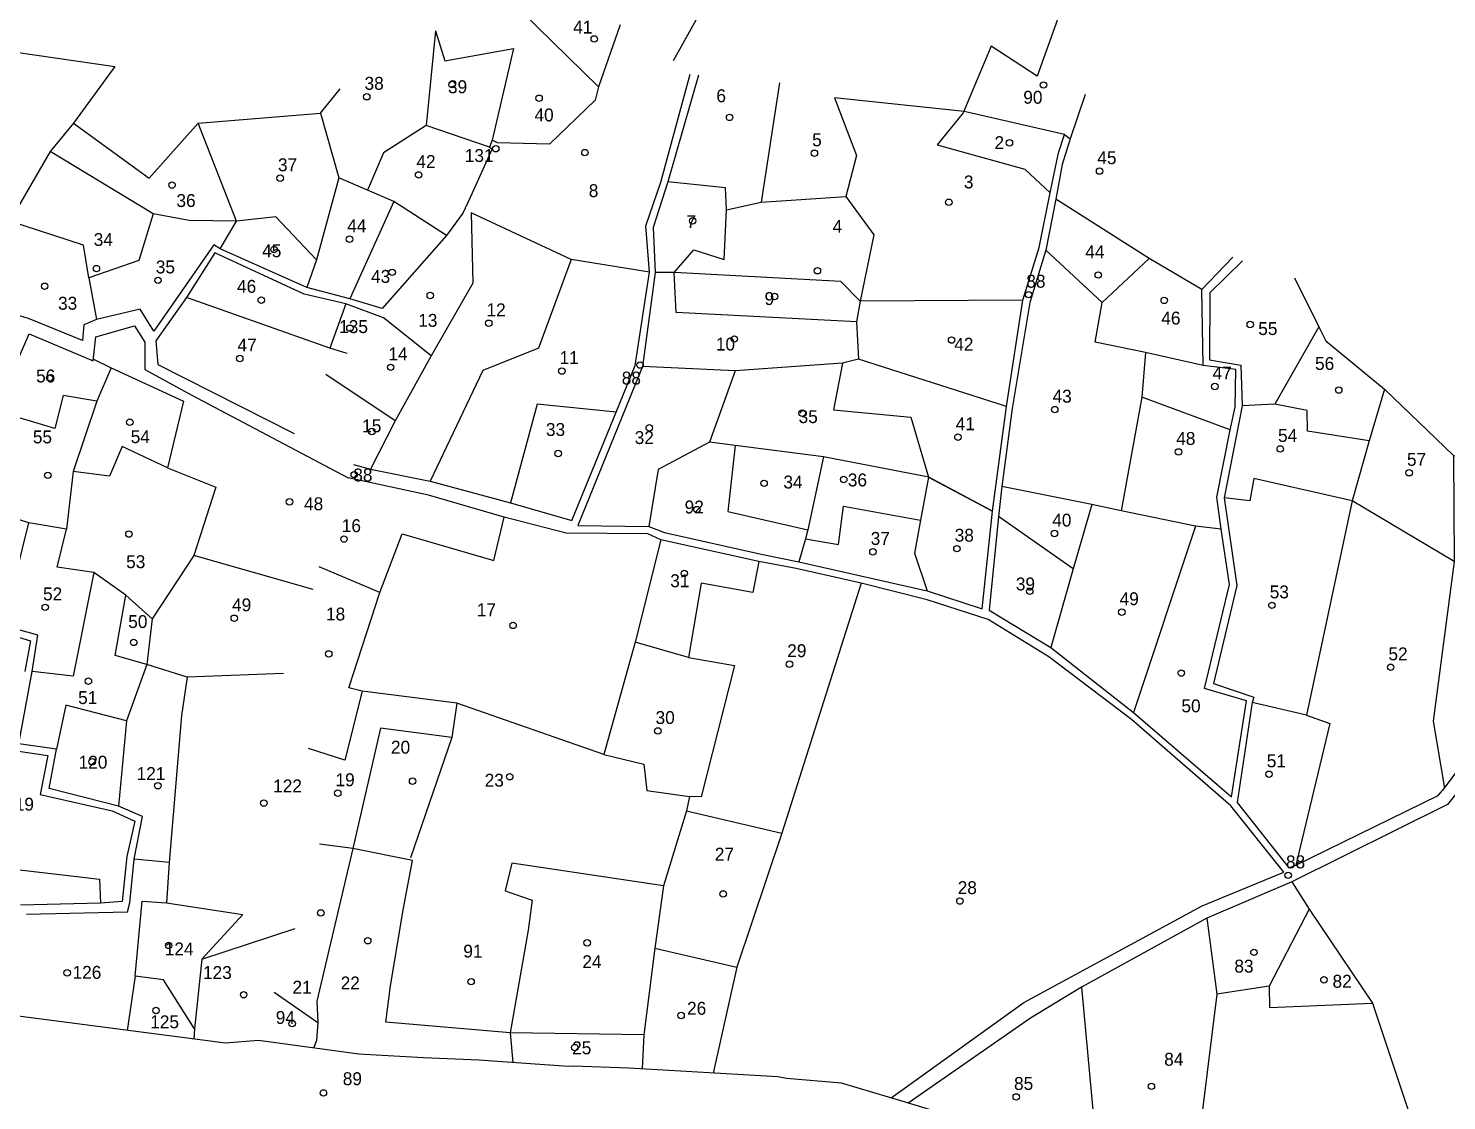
# Model space of a CAD drawing. Extents: x 176571 to 180224, y 250857 to 253450.
# Drawn here: x 179396.8 to 179836.3, y 251737.5 to 252069.8 of the extents above; entities that cross this region are included whole.
import ezdxf
from ezdxf.enums import TextEntityAlignment as Align

# ---------------------------------------------------------------- set-up
doc = ezdxf.new("R2010")
doc.units = 0
for name, color, linetype in [('1602', 240, 'Continuous'), ('1603', 240, 'Continuous'), ('A_POINTS', 252, 'Continuous')]:
    doc.layers.add(name, color=color, linetype=linetype)
doc.styles.add('HEBTXT', font='hebtxt.shx')

# ---------------------------------------------------------------- blocks, each defined once
blk = doc.blocks.new('1603')
at = {"layer": 'A_POINTS'}
blk.add_circle((0, 0), 0.25, dxfattribs=at)
at = {"style": 'HEBTXT'}
blk.add_attdef('PARCEL_NUM', text='', height=2, dxfattribs=at).set_placement((0, 1), align=Align.CENTER)
at = {"style": 'HEBTXT', "flags": 1}
blk.add_attdef('LOT_NUM', text='', height=2, dxfattribs=at).set_placement((0, -2.5), align=Align.CENTER)

msp = doc.modelspace()

# ---------------------------------------------------------------- linework, layer by layer
at = {"layer": '1602'}
for points in [[(179668.78, 252118.76), (179657.05, 252119.57), (179619.55, 252101.03), (179596.58, 252059.81)], [(179573.49, 252051.76), (179540.16, 252084.41)], [(179719.64, 252083.04), (179718.21, 252079.62), (179709.41, 252054.99), (179695.11, 252064.32), (179686.47, 252043.64), (179678.36, 252033.77), (179705.61, 252026.16), (179713.44, 252018.85)], [(179580.16, 252070.95), (179573.49, 252051.76), (179572.38, 252047.63), (179558.25, 252033.98), (179542.16, 252034.38), (179540.53, 252035.16), (179539.67, 252033.02), (179540.52, 252032.52), (179533.7, 252017.4), (179531.37, 252012.53), (179526.35, 252005.6), (179506.36, 251983.06), (179496.43, 251985.97), (179483.1, 251989.58), (179456.18, 252001.54), (179454.25, 252002.8), (179435.68, 251976.02), (179431.43, 251982.82), (179417.9, 251979.65), (179413.91, 251977.91), (179413.58, 251973.15), (179396.77, 251979.9), (179371.53, 251987.37)], [(179522.92, 252069.07), (179519.99, 252039.79)], [(179522.92, 252069.07), (179525.86, 252059.83), (179547.09, 252063.58), (179540.53, 252035.16)], [(179339.23, 252042.7), (179346.92, 252059.94), (179386.45, 252063.42), (179423.53, 252057.99), (179410.7, 252040.42), (179403.52, 252031.67), (179391.01, 252010.14), (179388.48, 252003.94)], [(179497.47, 251934.66), (179502.8, 251933.25), (179521.29, 251929.55), (179546.15, 251922.81), (179565.2, 251917.27), (179578.96, 251950.88), (179584.86, 251965.37), (179589.3, 251994.3), (179588.09, 252008.67), (179592.77, 252022.16), (179601.88, 252055.64)], [(179410.7, 252040.42), (179434.23, 252023.43), (179449.36, 252040.43), (179487.32, 252043.6), (179493.35, 252051.13)], [(179604.42, 252055.39), (179594.9, 252022.23), (179590.39, 252008.16), (179591.01, 251994.14), (179587.04, 251965.06), (179567.07, 251915.79), (179589.08, 251915.45), (179593.87, 251913.59), (179624.4, 251906.75), (179635.5, 251904.53), (179675.29, 251895.52), (179692.33, 251889.97), (179695.55, 251920.25), (179699.85, 251952.65), (179704.97, 251985.6), (179709.99, 252001.97), (179713.44, 252018.85), (179716.03, 252031.27), (179717.86, 252036.91), (179686.78, 252044.13), (179646.54, 252048.28)], [(179629.52, 252052.95), (179623.81, 252015.95)], [(179646.54, 252048.28), (179653.4, 252030.44), (179650.13, 252017.76), (179658.75, 252005.82), (179654.51, 251985.31), (179653.42, 251978.94), (179654.04, 251967.28)], [(179724.32, 252049.3), (179719.62, 252035.59), (179717.18, 252027.66), (179715.2, 252016.9), (179712.12, 252001.15), (179707.13, 251984.9), (179701.67, 251952.04), (179698.45, 251927.88), (179697.39, 251918.52), (179694.53, 251889.5), (179713.63, 251877.96), (179739.26, 251857.81), (179769.63, 251831.69), (179774.29, 251861.43), (179761.26, 251865.25), (179768.96, 251897.51), (179766.41, 251914.6), (179765.05, 251924.51), (179769.18, 251945.44), (179770.72, 251952.45), (179770.93, 251964.14), (179760.84, 251965.33), (179760.41, 251988.9), (179770.05, 251998.9)], [(179487.32, 252043.6), (179493, 252023.49), (179486.04, 251998.13), (179483.1, 251989.58)], [(179456.18, 252001.54), (179461.29, 252010.12), (179449.36, 252040.43)], [(179539.67, 252033.02), (179519.99, 252039.79), (179506.85, 252031.23), (179501.85, 252019.69)], [(179717.86, 252036.91), (179719.62, 252035.59)], [(179461.29, 252010.12), (179446.62, 252010.33), (179435.46, 252012.32), (179403.52, 252031.67)], [(179526.35, 252005.6), (179510.01, 252016.22), (179501.85, 252019.69), (179493, 252023.49)], [(179653.42, 251978.94), (179597.48, 251981.78), (179596.86, 251994.15), (179602.95, 252001.16), (179612.37, 251998.16), (179613.15, 252013.56), (179612.77, 252020.43), (179594.9, 252022.23)], [(179510.01, 252016.22), (179496.43, 251985.97)], [(179613.15, 252013.56), (179623.81, 252015.95), (179650.13, 252017.76)], [(179760.41, 251988.9), (179744.09, 251998.54), (179715.2, 252016.9)], [(179435.46, 252012.32), (179430.98, 251997.92), (179415.54, 251992.48), (179413.89, 252002.68), (179391.01, 252010.14)], [(179533.95, 252012.65), (179534.48, 251990.84), (179521.56, 251968.32), (179510.43, 251948.21), (179502.8, 251933.25)], [(179589.3, 251994.3), (179564.99, 251998.22), (179533.95, 252012.65)], [(179486.04, 251998.13), (179473.46, 252011.42), (179461.29, 252010.12)], [(179506.84, 251980.15), (179495.18, 251984.42), (179482.21, 251987.5), (179454.59, 252000.31), (179445.8, 251986.45), (179436.3, 251973.05), (179436.85, 251965.64), (179479.13, 251944.23)], [(179729.52, 251984.86), (179712.12, 252001.15)], [(179760.84, 251965.33), (179742.98, 251969.38), (179727.35, 251972.62), (179729.52, 251984.86), (179744.09, 251998.54)], [(179564.99, 251998.22), (179554.82, 251970.7), (179537.64, 251963.79), (179521.29, 251929.55)], [(179704.97, 251985.6), (179654.51, 251985.31), (179648.6, 251991.42), (179596.86, 251994.15), (179591.01, 251994.14)], [(179772.99, 251997.83), (179762.91, 251987.84), (179762.76, 251967.13), (179772.51, 251965.45), (179772.93, 251952.84), (179767.3, 251924.32), (179771.3, 251897.19), (179764.03, 251866.82), (179776.54, 251862.61), (179776.05, 251860.91), (179771.37, 251829.96), (179787.42, 251809.64), (179789.52, 251810.5), (179833.69, 251832.04), (179835.6, 251834.35), (179840.39, 251840.78), (179895.01, 251875.74), (179899.82, 251878.22), (179904.57, 251880.06), (179900, 251934.72), (179884.55, 251984.02)], [(179415.54, 251992.48), (179417.9, 251979.65)], [(179789.13, 251992.52), (179796.73, 251977.32), (179798.87, 251973.02), (179817.05, 251958.05), (179838.4, 251937.43), (179900, 251934.72)], [(179495.6, 251969.03), (179490.18, 251970.77), (179445.8, 251986.45)], [(179495.18, 251984.42), (179490.18, 251970.77)], [(179386.53, 251951.3), (179397.05, 251975.22), (179416.83, 251966.79), (179417.71, 251974.25), (179429.6, 251977.68), (179432.88, 251972.56), (179432.83, 251964.1), (179447.19, 251956.26), (179495.83, 251930.56)], [(179521.56, 251968.32), (179506.84, 251980.15)], [(179796.73, 251977.32), (179783.03, 251953.37)], [(179742.98, 251969.38), (179741.88, 251955.53), (179735.46, 251920.32)], [(179422.42, 251964.63), (179417.96, 251954.34), (179410.59, 251932.47), (179408.58, 251914.59)], [(179416.72, 251967.4), (179422.42, 251964.63), (179444.81, 251954.29), (179439.83, 251933.66), (179454.85, 251927.62), (179448.07, 251906.49), (179435.11, 251886.87), (179433.52, 251872.67), (179427.17, 251855.22), (179424.69, 251828.81)], [(179699.85, 251952.65), (179654.04, 251967.28), (179649.02, 251966.08), (179615.81, 251963.73), (179587.04, 251965.06)], [(179615.81, 251963.73), (179607.87, 251941.58)], [(179649.02, 251966.08), (179646.31, 251951.59), (179670.2, 251949.36), (179675.77, 251930.76), (179695.55, 251920.25)], [(179510.43, 251948.21), (179488.93, 251962.56)], [(179417.96, 251954.34), (179407.52, 251956.02), (179404.94, 251945.84), (179386.53, 251951.3)], [(179769.18, 251945.44), (179741.88, 251955.53)], [(179817.05, 251958.05), (179812.3, 251941.99), (179807.06, 251923.37), (179792.86, 251857.03), (179776.05, 251860.91)], [(179578.96, 251950.88), (179554.44, 251953.4), (179546.15, 251922.81)], [(179812.3, 251941.99), (179793.2, 251945.05), (179793.09, 251951.36), (179783.03, 251953.37), (179772.93, 251952.84)], [(179695.55, 251920.25), (179675.87, 251930.76), (179643.15, 251937.09), (179615.78, 251940.59), (179607.87, 251941.58), (179591.99, 251933.15), (179589.08, 251915.45)], [(179439.83, 251933.66), (179425.85, 251940.21), (179421.92, 251931.02), (179410.59, 251932.47)], [(179615.78, 251940.59), (179613.58, 251920.11), (179638.37, 251914.4)], [(179643.15, 251937.09), (179638.37, 251914.4), (179637.56, 251911.66), (179635.5, 251904.53)], [(179838.4, 251937.43), (179838.62, 251904.63), (179832.13, 251855.15), (179835.6, 251834.35)], [(179664.18, 251738.34), (179705.28, 251767.95), (179760.5, 251797.93), (179785.8, 251808.33), (179769.42, 251828.9), (179738.63, 251855.67), (179712.97, 251875.03), (179694.16, 251886.61), (179675.27, 251892.75), (179654.85, 251897.87), (179634.72, 251902.43), (179623.17, 251904.66), (179592.79, 251911.37), (179588.69, 251913.17), (179563.41, 251913.42), (179544.24, 251918.33), (179520.76, 251925.2), (179495.83, 251930.56)], [(179675.77, 251930.76), (179673.26, 251917.41), (179671.34, 251907.19), (179675.29, 251895.52)], [(179899.82, 251878.22), (179838.62, 251904.63), (179807.06, 251923.37), (179776.52, 251930.34), (179775.27, 251923.45), (179767.3, 251924.32)], [(179766.41, 251914.6), (179758.47, 251915.54), (179735.46, 251920.32), (179726.32, 251922.26), (179698.45, 251927.88)], [(179396.15, 251795.34), (179427.46, 251796.06), (179428.24, 251798.85), (179429.52, 251812.33), (179432.13, 251825.58), (179424.69, 251828.81), (179403.23, 251834.22), (179405.49, 251846.46), (179393.84, 251848.05), (179397.92, 251870.53), (179399.71, 251881.8), (179389.05, 251884.73), (179396.87, 251916.56), (179387.61, 251919.52)], [(179637.56, 251911.66), (179647.82, 251909.86), (179649.34, 251921.72), (179673.26, 251917.41)], [(179726.32, 251922.26), (179720.52, 251902.29), (179713.63, 251877.96)], [(179417.06, 251901.15), (179405.72, 251902.85), (179408.58, 251914.59), (179396.87, 251916.56)], [(179575.08, 251844.77), (179529.52, 251860.68), (179500.18, 251864.38), (179496.12, 251865.47), (179505.7, 251894.96), (179512.64, 251913.17), (179541, 251904.97), (179544.24, 251918.33)], [(179720.52, 251902.29), (179697.39, 251918.52)], [(179758.47, 251915.54), (179739.26, 251857.81)], [(179592.79, 251911.37), (179584.82, 251879.6), (179575.08, 251844.77), (179587.45, 251841.77), (179588.41, 251833.6), (179601.69, 251831.77), (179600.71, 251827.38), (179593.59, 251804.05), (179590.92, 251784.75), (179587.5, 251757.95), (179587.03, 251747.37)], [(179484.99, 251895.95), (179448.07, 251906.49)], [(179505.7, 251894.96), (179486.87, 251903)], [(179623.17, 251904.66), (179621.23, 251894.99), (179605.29, 251897.85), (179601.36, 251874.89), (179584.82, 251879.6)], [(179475.78, 251869.85), (179446, 251868.74), (179433.52, 251872.67), (179423.66, 251875.52), (179426.96, 251894.22), (179417.06, 251901.15), (179410.63, 251869.08), (179397.92, 251870.53)], [(179654.85, 251897.87), (179630.26, 251820.46), (179616.31, 251778.85), (179609.02, 251746.07)], [(179426.96, 251894.22), (179435.11, 251886.87)], [(179386.43, 251883.33), (179397.43, 251880.07), (179395.66, 251870.53)], [(179904.87, 251875.85), (179895.29, 251871.81), (179843.08, 251837.49), (179836.57, 251829.34), (179788.35, 251805.29), (179761.96, 251794.02), (179723.13, 251772.7), (179707.33, 251763.12), (179669.45, 251736.77)], [(179601.36, 251874.89), (179615.57, 251872.36), (179605.22, 251831.66), (179601.69, 251831.77)], [(179446, 251868.74), (179444.26, 251856.93), (179440.37, 251811.37), (179439.59, 251798.77), (179463.24, 251795.21), (179450.51, 251781.36), (179479.49, 251790.89)], [(179500.18, 251864.38), (179494.79, 251843.04), (179483.57, 251846.67)], [(179427.17, 251855.22), (179408.4, 251860.12), (179405.49, 251846.46)], [(179529.52, 251860.68), (179528.02, 251850.06), (179515.21, 251812.74), (179515.21, 251812.74)], [(179792.86, 251857.03), (179800.06, 251854.4), (179789.52, 251810.5)], [(179528.02, 251850.06), (179505.86, 251852.92), (179497.35, 251815.61)], [(179390.92, 251846.25), (179402.76, 251844.47), (179400.44, 251832.39), (179422.68, 251827.33), (179429.77, 251824.18), (179427.26, 251813.15), (179425.84, 251799.23), (179419.08, 251798.74), (179394.33, 251798.13)], [(179600.71, 251827.38), (179630.26, 251820.46)], [(179497.35, 251815.61), (179486.12, 251768.37), (179486.48, 251761.75), (179486.08, 251756.16), (179485.1, 251753.78)], [(179587.5, 251757.95), (179546.1, 251758.5), (179507.49, 251761.85), (179508.95, 251773.14), (179513.02, 251797.2), (179515.84, 251811.94), (179497.35, 251815.61), (179486.95, 251817.05)], [(179322.6, 251795.79), (179323.04, 251799.93), (179358.61, 251797.16), (179355.27, 251786.16), (179379.52, 251776.84), (179380.74, 251793.48), (179371.17, 251795.81), (179373.33, 251804.42), (179373.69, 251811.43), (179418.82, 251806.11), (179419.08, 251798.74)], [(179440.37, 251811.37), (179429.52, 251812.33)], [(179593.59, 251804.05), (179546.58, 251811.09), (179544.53, 251802.54), (179552.84, 251799.61), (179551.62, 251790.35), (179546.1, 251758.5), (179546.85, 251749.31)], [(179788.35, 251805.29), (179793.71, 251796.88), (179813.32, 251767.71), (179831.98, 251711.6), (179812.01, 251710.54), (179812.04, 251690.64)], [(179429.85, 251776.14), (179432.07, 251799.35), (179439.59, 251798.77)], [(179793.71, 251796.88), (179781.25, 251772.95), (179765.03, 251770.53)], [(179761.96, 251794.02), (179765.03, 251770.53), (179757.49, 251709.64)], [(179590.92, 251784.75), (179616.31, 251778.85)], [(179450.51, 251781.36), (179448.29, 251759.74), (179448.29, 251759.74)], [(179448.29, 251759.74), (179438.62, 251774.92), (179429.85, 251776.14), (179427.41, 251759.27)], [(179468.04, 251756.1), (179457.81, 251755.33), (179392.06, 251763.85), (179389.25, 251763.97), (179343.87, 251769.46), (179340.89, 251769.8), (179310.77, 251772.53), (179298.24, 251773.35), (179284.11, 251772.5), (179266.8, 251770.79), (179252.35, 251769.35), (179239.42, 251767.98), (179236.09, 251767.42), (179223.88, 251765.93), (179202.7, 251763.05), (179188.32, 251762.82), (179169.54, 251762.74), (179148.93, 251762.57), (179146.56, 251762.48), (179137.54, 251762.39), (179102.46, 251762.22), (179100.22, 251762.12), (179050, 251761.16)], [(179472.92, 251771.09), (179486.48, 251761.75)], [(179723.13, 251772.7), (179728.09, 251718.96)], [(179781.25, 251772.95), (179781.39, 251766.41), (179813.32, 251767.71)], [(179448.29, 251759.74), (179448.03, 251756.59)], [(179852.41, 251666.9), (179817.32, 251689.62), (179811.62, 251690.73), (179810.73, 251691.02), (179777.13, 251703.33), (179760.14, 251708.71), (179741.64, 251715.24), (179739, 251715.65), (179668.14, 251737.17), (179648.78, 251742.88), (179631.72, 251744.34), (179629.04, 251744.88), (179582.83, 251747.62), (179565.56, 251748.15), (179564.01, 251748.11), (179536.38, 251750.04), (179519.26, 251750.78), (179500.88, 251751.84), (179499.14, 251751.87), (179468.04, 251756.1)]]:
    msp.add_lwpolyline(points, dxfattribs=at)

# ---------------------------------------------------------------- block references
at = {"layer": '1603'}
ref = msp.add_blockref('1603', (179572.13, 252066.56), dxfattribs=dict(at, xscale=4, yscale=4, zscale=4))
ref.add_attrib('PARCEL_NUM', '41', (179565.6, 252068.25), dxfattribs={"layer": '0', "height": 4, "style": 'HEBTXT'})
ref = msp.add_blockref('1603', (179501.63, 252048.65), dxfattribs=dict(at, xscale=4, yscale=4, zscale=4))
ref.add_attrib('PARCEL_NUM', '38', (179500.94, 252050.81), dxfattribs={"layer": '0', "height": 4, "style": 'HEBTXT'})
ref = msp.add_blockref('1603', (179528.04, 252052.47), dxfattribs=dict(at, xscale=4, yscale=4, zscale=4))
ref.add_attrib('PARCEL_NUM', '39', (179526.8, 252049.75), dxfattribs={"layer": '0', "height": 4, "style": 'HEBTXT'})
ref = msp.add_blockref('1603', (179711.36, 252052.29), dxfattribs=dict(at, xscale=4, yscale=4, zscale=4))
ref.add_attrib('PARCEL_NUM', '90', (179705.09, 252046.49), dxfattribs={"layer": '0', "height": 4, "style": 'HEBTXT'})
ref = msp.add_blockref('1603', (179555.03, 252048.19), dxfattribs=dict(at, xscale=4, yscale=4, zscale=4))
ref.add_attrib('PARCEL_NUM', '40', (179553.6, 252041.01), dxfattribs={"layer": '0', "height": 4, "style": 'HEBTXT'})
ref = msp.add_blockref('1603', (179614.08, 252042.25), dxfattribs=dict(at, xscale=4, yscale=4, zscale=4))
ref.add_attrib('PARCEL_NUM', '6', (179609.98, 252046.96), dxfattribs={"layer": '0', "height": 4, "style": 'HEBTXT'})
ref = msp.add_blockref('1603', (179541.6, 252032.55), dxfattribs=dict(at, xscale=4, yscale=4, zscale=4))
ref.add_attrib('PARCEL_NUM', '131', (179532.01, 252028.43), dxfattribs={"layer": '0', "height": 4, "style": 'HEBTXT'})
ref = msp.add_blockref('1603', (179640.36, 252031.14), dxfattribs=dict(at, xscale=4, yscale=4, zscale=4))
ref.add_attrib('PARCEL_NUM', '5', (179639.67, 252033.3), dxfattribs={"layer": '0', "height": 4, "style": 'HEBTXT'})
ref = msp.add_blockref('1603', (179700.8, 252034.36), dxfattribs=dict(at, xscale=4, yscale=4, zscale=4))
ref.add_attrib('PARCEL_NUM', '2', (179696.16, 252032.42), dxfattribs={"layer": '0', "height": 4, "style": 'HEBTXT'})
ref = msp.add_blockref('1603', (179474.79, 252023.41), dxfattribs=dict(at, xscale=4, yscale=4, zscale=4))
ref.add_attrib('PARCEL_NUM', '37', (179474.1, 252025.57), dxfattribs={"layer": '0', "height": 4, "style": 'HEBTXT'})
ref = msp.add_blockref('1603', (179517.7, 252024.42), dxfattribs=dict(at, xscale=4, yscale=4, zscale=4))
ref.add_attrib('PARCEL_NUM', '42', (179517.01, 252026.57), dxfattribs={"layer": '0', "height": 4, "style": 'HEBTXT'})
ref = msp.add_blockref('1603', (179569.23, 252031.34), dxfattribs=dict(at, xscale=4, yscale=4, zscale=4))
ref.add_attrib('PARCEL_NUM', '8', (179570.43, 252017.55), dxfattribs={"layer": '0', "height": 4, "style": 'HEBTXT'})
ref = msp.add_blockref('1603', (179728.74, 252025.61), dxfattribs=dict(at, xscale=4, yscale=4, zscale=4))
ref.add_attrib('PARCEL_NUM', '45', (179728.04, 252027.77), dxfattribs={"layer": '0', "height": 4, "style": 'HEBTXT'})
ref = msp.add_blockref('1603', (179441.28, 252021.29), dxfattribs=dict(at, xscale=4, yscale=4, zscale=4))
ref.add_attrib('PARCEL_NUM', '36', (179442.64, 252014.48), dxfattribs={"layer": '0', "height": 4, "style": 'HEBTXT'})
ref = msp.add_blockref('1603', (179682.02, 252015.95), dxfattribs=dict(at, xscale=4, yscale=4, zscale=4))
ref.add_attrib('PARCEL_NUM', '3', (179686.68, 252020.25), dxfattribs={"layer": '0', "height": 4, "style": 'HEBTXT'})
ref = msp.add_blockref('1603', (179602.63, 252010.2), dxfattribs=dict(at, xscale=4, yscale=4, zscale=4))
ref.add_attrib('PARCEL_NUM', '7', (179600.73, 252007.93), dxfattribs={"layer": '0', "height": 4, "style": 'HEBTXT'})
ref = msp.add_blockref('1603', (179496.27, 252004.5), dxfattribs=dict(at, xscale=4, yscale=4, zscale=4))
ref.add_attrib('PARCEL_NUM', '44', (179495.57, 252006.66), dxfattribs={"layer": '0', "height": 4, "style": 'HEBTXT'})
ref = msp.add_blockref('1603', (179641.29, 251994.72), dxfattribs=dict(at, xscale=4, yscale=4, zscale=4))
ref.add_attrib('PARCEL_NUM', '4', (179646.01, 252006.48), dxfattribs={"layer": '0', "height": 4, "style": 'HEBTXT'})
ref = msp.add_blockref('1603', (179417.84, 251995.39), dxfattribs=dict(at, xscale=4, yscale=4, zscale=4))
ref.add_attrib('PARCEL_NUM', '34', (179417, 252002.4), dxfattribs={"layer": '0', "height": 4, "style": 'HEBTXT'})
ref = msp.add_blockref('1603', (179472.89, 252001.28), dxfattribs=dict(at, xscale=4, yscale=4, zscale=4))
ref.add_attrib('PARCEL_NUM', '45', (179469.21, 251998.92), dxfattribs={"layer": '0', "height": 4, "style": 'HEBTXT'})
ref = msp.add_blockref('1603', (179728.33, 251993.41), dxfattribs=dict(at, xscale=4, yscale=4, zscale=4))
ref.add_attrib('PARCEL_NUM', '44', (179724.31, 251998.61), dxfattribs={"layer": '0', "height": 4, "style": 'HEBTXT'})
ref = msp.add_blockref('1603', (179436.93, 251991.75), dxfattribs=dict(at, xscale=4, yscale=4, zscale=4))
ref.add_attrib('PARCEL_NUM', '35', (179436.24, 251993.9), dxfattribs={"layer": '0', "height": 4, "style": 'HEBTXT'})
ref = msp.add_blockref('1603', (179509.51, 251994.24), dxfattribs=dict(at, xscale=4, yscale=4, zscale=4))
ref.add_attrib('PARCEL_NUM', '43', (179502.96, 251990.97), dxfattribs={"layer": '0', "height": 4, "style": 'HEBTXT'})
ref = msp.add_blockref('1603', (179401.8, 251989.92), dxfattribs=dict(at, xscale=4, yscale=4, zscale=4))
ref.add_attrib('PARCEL_NUM', '33', (179405.95, 251982.65), dxfattribs={"layer": '0', "height": 4, "style": 'HEBTXT'})
ref = msp.add_blockref('1603', (179468.94, 251985.6), dxfattribs=dict(at, xscale=4, yscale=4, zscale=4))
ref.add_attrib('PARCEL_NUM', '46', (179461.42, 251987.89), dxfattribs={"layer": '0', "height": 4, "style": 'HEBTXT'})
ref = msp.add_blockref('1603', (179706.73, 251987.31), dxfattribs=dict(at, xscale=4, yscale=4, zscale=4))
ref.add_attrib('PARCEL_NUM', '88', (179706.04, 251989.47), dxfattribs={"layer": '0', "height": 4, "style": 'HEBTXT'})
ref = msp.add_blockref('1603', (179521.31, 251987.05), dxfattribs=dict(at, xscale=4, yscale=4, zscale=4))
ref.add_attrib('PARCEL_NUM', '13', (179517.57, 251977.35), dxfattribs={"layer": '0', "height": 4, "style": 'HEBTXT'})
ref = msp.add_blockref('1603', (179628.04, 251986.73), dxfattribs=dict(at, xscale=4, yscale=4, zscale=4))
ref.add_attrib('PARCEL_NUM', '9', (179624.91, 251984.1), dxfattribs={"layer": '0', "height": 4, "style": 'HEBTXT'})
ref = msp.add_blockref('1603', (179748.79, 251985.53), dxfattribs=dict(at, xscale=4, yscale=4, zscale=4))
ref.add_attrib('PARCEL_NUM', '46', (179747.86, 251978.05), dxfattribs={"layer": '0', "height": 4, "style": 'HEBTXT'})
ref = msp.add_blockref('1603', (179539.43, 251978.45), dxfattribs=dict(at, xscale=4, yscale=4, zscale=4))
ref.add_attrib('PARCEL_NUM', '12', (179538.74, 251980.61), dxfattribs={"layer": '0', "height": 4, "style": 'HEBTXT'})
ref = msp.add_blockref('1603', (179496.4, 251976.9), dxfattribs=dict(at, xscale=4, yscale=4, zscale=4))
ref.add_attrib('PARCEL_NUM', '135', (179493.07, 251975.41), dxfattribs={"layer": '0', "height": 4, "style": 'HEBTXT'})
ref = msp.add_blockref('1603', (179775.43, 251978.08), dxfattribs=dict(at, xscale=4, yscale=4, zscale=4))
ref.add_attrib('PARCEL_NUM', '55', (179777.91, 251974.8), dxfattribs={"layer": '0', "height": 4, "style": 'HEBTXT'})
ref = msp.add_blockref('1603', (179462.26, 251967.54), dxfattribs=dict(at, xscale=4, yscale=4, zscale=4))
ref.add_attrib('PARCEL_NUM', '47', (179461.57, 251969.7), dxfattribs={"layer": '0', "height": 4, "style": 'HEBTXT'})
ref = msp.add_blockref('1603', (179615.53, 251973.57), dxfattribs=dict(at, xscale=4, yscale=4, zscale=4))
ref.add_attrib('PARCEL_NUM', '10', (179609.82, 251969.99), dxfattribs={"layer": '0', "height": 4, "style": 'HEBTXT'})
ref = msp.add_blockref('1603', (179682.88, 251973.25), dxfattribs=dict(at, xscale=4, yscale=4, zscale=4))
ref.add_attrib('PARCEL_NUM', '42', (179683.7, 251969.93), dxfattribs={"layer": '0', "height": 4, "style": 'HEBTXT'})
ref = msp.add_blockref('1603', (179509.04, 251964.79), dxfattribs=dict(at, xscale=4, yscale=4, zscale=4))
ref.add_attrib('PARCEL_NUM', '14', (179508.34, 251966.95), dxfattribs={"layer": '0', "height": 4, "style": 'HEBTXT'})
ref = msp.add_blockref('1603', (179562.07, 251963.64), dxfattribs=dict(at, xscale=4, yscale=4, zscale=4))
ref.add_attrib('PARCEL_NUM', '11', (179561.37, 251965.8), dxfattribs={"layer": '0', "height": 4, "style": 'HEBTXT'})
ref = msp.add_blockref('1603', (179802.86, 251957.75), dxfattribs=dict(at, xscale=4, yscale=4, zscale=4))
ref.add_attrib('PARCEL_NUM', '56', (179795.51, 251963.98), dxfattribs={"layer": '0', "height": 4, "style": 'HEBTXT'})
ref = msp.add_blockref('1603', (179403.36, 251961.48), dxfattribs=dict(at, xscale=4, yscale=4, zscale=4))
ref.add_attrib('PARCEL_NUM', '56', (179399.15, 251960.1), dxfattribs={"layer": '0', "height": 4, "style": 'HEBTXT'})
ref = msp.add_blockref('1603', (179586.32, 251965.49), dxfattribs=dict(at, xscale=4, yscale=4, zscale=4))
ref.add_attrib('PARCEL_NUM', '88', (179580.65, 251959.46), dxfattribs={"layer": '0', "height": 4, "style": 'HEBTXT'})
ref = msp.add_blockref('1603', (179764.44, 251958.86), dxfattribs=dict(at, xscale=4, yscale=4, zscale=4))
ref.add_attrib('PARCEL_NUM', '47', (179763.75, 251961.02), dxfattribs={"layer": '0', "height": 4, "style": 'HEBTXT'})
ref = msp.add_blockref('1603', (179714.85, 251951.68), dxfattribs=dict(at, xscale=4, yscale=4, zscale=4))
ref.add_attrib('PARCEL_NUM', '43', (179714.16, 251953.84), dxfattribs={"layer": '0', "height": 4, "style": 'HEBTXT'})
ref = msp.add_blockref('1603', (179636.57, 251950.6), dxfattribs=dict(at, xscale=4, yscale=4, zscale=4))
ref.add_attrib('PARCEL_NUM', '35', (179635.46, 251947.51), dxfattribs={"layer": '0', "height": 4, "style": 'HEBTXT'})
ref = msp.add_blockref('1603', (179428.19, 251947.76), dxfattribs=dict(at, xscale=4, yscale=4, zscale=4))
ref.add_attrib('PARCEL_NUM', '54', (179428.47, 251941.3), dxfattribs={"layer": '0', "height": 4, "style": 'HEBTXT'})
ref = msp.add_blockref('1603', (179503.2, 251944.9), dxfattribs=dict(at, xscale=4, yscale=4, zscale=4))
ref.add_attrib('PARCEL_NUM', '15', (179500.2, 251944.66), dxfattribs={"layer": '0', "height": 4, "style": 'HEBTXT'})
ref = msp.add_blockref('1603', (179560.95, 251938.08), dxfattribs=dict(at, xscale=4, yscale=4, zscale=4))
ref.add_attrib('PARCEL_NUM', '33', (179557.16, 251943.53), dxfattribs={"layer": '0', "height": 4, "style": 'HEBTXT'})
ref = msp.add_blockref('1603', (179589.19, 251946.03), dxfattribs=dict(at, xscale=4, yscale=4, zscale=4))
ref.add_attrib('PARCEL_NUM', '32', (179584.67, 251941.02), dxfattribs={"layer": '0', "height": 4, "style": 'HEBTXT'})
ref = msp.add_blockref('1603', (179684.85, 251943.14), dxfattribs=dict(at, xscale=4, yscale=4, zscale=4))
ref.add_attrib('PARCEL_NUM', '41', (179684.16, 251945.3), dxfattribs={"layer": '0', "height": 4, "style": 'HEBTXT'})
ref = msp.add_blockref('1603', (179784.73, 251939.5), dxfattribs=dict(at, xscale=4, yscale=4, zscale=4))
ref.add_attrib('PARCEL_NUM', '54', (179784.04, 251941.66), dxfattribs={"layer": '0', "height": 4, "style": 'HEBTXT'})
ref = msp.add_blockref('1603', (179402.8, 251931.31), dxfattribs=dict(at, xscale=4, yscale=4, zscale=4))
ref.add_attrib('PARCEL_NUM', '55', (179398.14, 251941.22), dxfattribs={"layer": '0', "height": 4, "style": 'HEBTXT'})
ref = msp.add_blockref('1603', (179753.18, 251938.58), dxfattribs=dict(at, xscale=4, yscale=4, zscale=4))
ref.add_attrib('PARCEL_NUM', '48', (179752.49, 251940.74), dxfattribs={"layer": '0', "height": 4, "style": 'HEBTXT'})
ref = msp.add_blockref('1603', (179824.69, 251932.11), dxfattribs=dict(at, xscale=4, yscale=4, zscale=4))
ref.add_attrib('PARCEL_NUM', '57', (179824, 251934.26), dxfattribs={"layer": '0', "height": 4, "style": 'HEBTXT'})
ref = msp.add_blockref('1603', (179497.75, 251931.52), dxfattribs=dict(at, xscale=4, yscale=4, zscale=4))
ref.add_attrib('PARCEL_NUM', '88', (179497.44, 251929.42), dxfattribs={"layer": '0', "height": 4, "style": 'HEBTXT'})
ref = msp.add_blockref('1603', (179624.76, 251928.83), dxfattribs=dict(at, xscale=4, yscale=4, zscale=4))
ref.add_attrib('PARCEL_NUM', '34', (179630.75, 251927.24), dxfattribs={"layer": '0', "height": 4, "style": 'HEBTXT'})
ref = msp.add_blockref('1603', (179649.44, 251930.04), dxfattribs=dict(at, xscale=4, yscale=4, zscale=4))
ref.add_attrib('PARCEL_NUM', '36', (179650.71, 251927.89), dxfattribs={"layer": '0', "height": 4, "style": 'HEBTXT'})
ref = msp.add_blockref('1603', (179477.69, 251923.09), dxfattribs=dict(at, xscale=4, yscale=4, zscale=4))
ref.add_attrib('PARCEL_NUM', '48', (179482.19, 251920.5), dxfattribs={"layer": '0', "height": 4, "style": 'HEBTXT'})
ref = msp.add_blockref('1603', (179603.97, 251920.7), dxfattribs=dict(at, xscale=4, yscale=4, zscale=4))
ref.add_attrib('PARCEL_NUM', '92', (179600.14, 251919.49), dxfattribs={"layer": '0', "height": 4, "style": 'HEBTXT'})
ref = msp.add_blockref('1603', (179714.75, 251913.27), dxfattribs=dict(at, xscale=4, yscale=4, zscale=4))
ref.add_attrib('PARCEL_NUM', '40', (179714.06, 251915.43), dxfattribs={"layer": '0', "height": 4, "style": 'HEBTXT'})
ref = msp.add_blockref('1603', (179494.57, 251911.56), dxfattribs=dict(at, xscale=4, yscale=4, zscale=4))
ref.add_attrib('PARCEL_NUM', '16', (179493.88, 251913.72), dxfattribs={"layer": '0', "height": 4, "style": 'HEBTXT'})
ref = msp.add_blockref('1603', (179684.53, 251908.59), dxfattribs=dict(at, xscale=4, yscale=4, zscale=4))
ref.add_attrib('PARCEL_NUM', '38', (179683.84, 251910.75), dxfattribs={"layer": '0', "height": 4, "style": 'HEBTXT'})
ref = msp.add_blockref('1603', (179427.92, 251913.12), dxfattribs=dict(at, xscale=4, yscale=4, zscale=4))
ref.add_attrib('PARCEL_NUM', '53', (179427.06, 251902.55), dxfattribs={"layer": '0', "height": 4, "style": 'HEBTXT'})
ref = msp.add_blockref('1603', (179658.5, 251907.6), dxfattribs=dict(at, xscale=4, yscale=4, zscale=4))
ref.add_attrib('PARCEL_NUM', '37', (179657.81, 251909.76), dxfattribs={"layer": '0', "height": 4, "style": 'HEBTXT'})
ref = msp.add_blockref('1603', (179600.04, 251900.93), dxfattribs=dict(at, xscale=4, yscale=4, zscale=4))
ref.add_attrib('PARCEL_NUM', '31', (179595.68, 251896.65), dxfattribs={"layer": '0', "height": 4, "style": 'HEBTXT'})
ref = msp.add_blockref('1603', (179707.09, 251895.38), dxfattribs=dict(at, xscale=4, yscale=4, zscale=4))
ref.add_attrib('PARCEL_NUM', '39', (179702.78, 251895.65), dxfattribs={"layer": '0', "height": 4, "style": 'HEBTXT'})
ref = msp.add_blockref('1603', (179782.16, 251891.03), dxfattribs=dict(at, xscale=4, yscale=4, zscale=4))
ref.add_attrib('PARCEL_NUM', '53', (179781.47, 251893.19), dxfattribs={"layer": '0', "height": 4, "style": 'HEBTXT'})
ref = msp.add_blockref('1603', (179401.99, 251890.4), dxfattribs=dict(at, xscale=4, yscale=4, zscale=4))
ref.add_attrib('PARCEL_NUM', '52', (179401.3, 251892.56), dxfattribs={"layer": '0', "height": 4, "style": 'HEBTXT'})
ref = msp.add_blockref('1603', (179460.57, 251887.02), dxfattribs=dict(at, xscale=4, yscale=4, zscale=4))
ref.add_attrib('PARCEL_NUM', '49', (179459.88, 251889.17), dxfattribs={"layer": '0', "height": 4, "style": 'HEBTXT'})
ref = msp.add_blockref('1603', (179735.65, 251888.9), dxfattribs=dict(at, xscale=4, yscale=4, zscale=4))
ref.add_attrib('PARCEL_NUM', '49', (179734.95, 251891.06), dxfattribs={"layer": '0', "height": 4, "style": 'HEBTXT'})
ref = msp.add_blockref('1603', (179489.84, 251875.97), dxfattribs=dict(at, xscale=4, yscale=4, zscale=4))
ref.add_attrib('PARCEL_NUM', '18', (179489, 251886.33), dxfattribs={"layer": '0', "height": 4, "style": 'HEBTXT'})
ref = msp.add_blockref('1603', (179546.96, 251884.8), dxfattribs=dict(at, xscale=4, yscale=4, zscale=4))
ref.add_attrib('PARCEL_NUM', '17', (179535.74, 251887.63), dxfattribs={"layer": '0', "height": 4, "style": 'HEBTXT'})
ref = msp.add_blockref('1603', (179429.4, 251879.54), dxfattribs=dict(at, xscale=4, yscale=4, zscale=4))
ref.add_attrib('PARCEL_NUM', '50', (179427.7, 251883.99), dxfattribs={"layer": '0', "height": 4, "style": 'HEBTXT'})
ref = msp.add_blockref('1603', (179632.63, 251872.8), dxfattribs=dict(at, xscale=4, yscale=4, zscale=4))
ref.add_attrib('PARCEL_NUM', '29', (179631.94, 251874.96), dxfattribs={"layer": '0', "height": 4, "style": 'HEBTXT'})
ref = msp.add_blockref('1603', (179818.95, 251871.82), dxfattribs=dict(at, xscale=4, yscale=4, zscale=4))
ref.add_attrib('PARCEL_NUM', '52', (179818.26, 251873.98), dxfattribs={"layer": '0', "height": 4, "style": 'HEBTXT'})
ref = msp.add_blockref('1603', (179754.06, 251870.04), dxfattribs=dict(at, xscale=4, yscale=4, zscale=4))
ref.add_attrib('PARCEL_NUM', '50', (179754.1, 251857.86), dxfattribs={"layer": '0', "height": 4, "style": 'HEBTXT'})
ref = msp.add_blockref('1603', (179415.35, 251867.52), dxfattribs=dict(at, xscale=4, yscale=4, zscale=4))
ref.add_attrib('PARCEL_NUM', '51', (179412.18, 251860.43), dxfattribs={"layer": '0', "height": 4, "style": 'HEBTXT'})
ref = msp.add_blockref('1603', (179591.82, 251852.09), dxfattribs=dict(at, xscale=4, yscale=4, zscale=4))
ref.add_attrib('PARCEL_NUM', '30', (179591.13, 251854.25), dxfattribs={"layer": '0', "height": 4, "style": 'HEBTXT'})
ref = msp.add_blockref('1603', (179515.83, 251836.53), dxfattribs=dict(at, xscale=4, yscale=4, zscale=4))
ref.add_attrib('PARCEL_NUM', '20', (179509.12, 251845.05), dxfattribs={"layer": '0', "height": 4, "style": 'HEBTXT'})
ref = msp.add_blockref('1603', (179416.54, 251842.54), dxfattribs=dict(at, xscale=4, yscale=4, zscale=4))
ref.add_attrib('PARCEL_NUM', '120', (179412.32, 251840.41), dxfattribs={"layer": '0', "height": 4, "style": 'HEBTXT'})
ref = msp.add_blockref('1603', (179781.24, 251838.67), dxfattribs=dict(at, xscale=4, yscale=4, zscale=4))
ref.add_attrib('PARCEL_NUM', '51', (179780.55, 251840.83), dxfattribs={"layer": '0', "height": 4, "style": 'HEBTXT'})
ref = msp.add_blockref('1603', (179436.89, 251835.11), dxfattribs=dict(at, xscale=4, yscale=4, zscale=4))
ref.add_attrib('PARCEL_NUM', '121', (179430.3, 251836.89), dxfattribs={"layer": '0', "height": 4, "style": 'HEBTXT'})
ref = msp.add_blockref('1603', (179469.73, 251829.74), dxfattribs=dict(at, xscale=4, yscale=4, zscale=4))
ref.add_attrib('PARCEL_NUM', '122', (179472.61, 251833.05), dxfattribs={"layer": '0', "height": 4, "style": 'HEBTXT'})
ref = msp.add_blockref('1603', (179492.63, 251832.81), dxfattribs=dict(at, xscale=4, yscale=4, zscale=4))
ref.add_attrib('PARCEL_NUM', '19', (179491.94, 251834.96), dxfattribs={"layer": '0', "height": 4, "style": 'HEBTXT'})
ref = msp.add_blockref('1603', (179545.93, 251837.9), dxfattribs=dict(at, xscale=4, yscale=4, zscale=4))
ref.add_attrib('PARCEL_NUM', '23', (179538.17, 251834.83), dxfattribs={"layer": '0', "height": 4, "style": 'HEBTXT'})
ref = msp.add_blockref('1603', (179390.25, 251825.23), dxfattribs=dict(at, xscale=4, yscale=4, zscale=4))
ref.add_attrib('PARCEL_NUM', '119', (179389.56, 251827.39), dxfattribs={"layer": '0', "height": 4, "style": 'HEBTXT'})
ref = msp.add_blockref('1603', (179612.09, 251801.57), dxfattribs=dict(at, xscale=4, yscale=4, zscale=4))
ref.add_attrib('PARCEL_NUM', '27', (179609.49, 251811.91), dxfattribs={"layer": '0', "height": 4, "style": 'HEBTXT'})
ref = msp.add_blockref('1603', (179787.19, 251807.35), dxfattribs=dict(at, xscale=4, yscale=4, zscale=4))
ref.add_attrib('PARCEL_NUM', '88', (179786.5, 251809.51), dxfattribs={"layer": '0', "height": 4, "style": 'HEBTXT'})
ref = msp.add_blockref('1603', (179685.46, 251799.37), dxfattribs=dict(at, xscale=4, yscale=4, zscale=4))
ref.add_attrib('PARCEL_NUM', '28', (179684.77, 251801.53), dxfattribs={"layer": '0', "height": 4, "style": 'HEBTXT'})
ref = msp.add_blockref('1603', (179487.41, 251795.68), dxfattribs=dict(at, xscale=4, yscale=4, zscale=4))
ref.add_attrib('PARCEL_NUM', '21', (179478.61, 251770.68), dxfattribs={"layer": '0', "height": 4, "style": 'HEBTXT'})
ref = msp.add_blockref('1603', (179501.93, 251787.07), dxfattribs=dict(at, xscale=4, yscale=4, zscale=4))
ref.add_attrib('PARCEL_NUM', '22', (179493.54, 251771.98), dxfattribs={"layer": '0', "height": 4, "style": 'HEBTXT'})
ref = msp.add_blockref('1603', (179569.93, 251786.41), dxfattribs=dict(at, xscale=4, yscale=4, zscale=4))
ref.add_attrib('PARCEL_NUM', '24', (179568.43, 251778.57), dxfattribs={"layer": '0', "height": 4, "style": 'HEBTXT'})
ref = msp.add_blockref('1603', (179440.23, 251785.62), dxfattribs=dict(at, xscale=4, yscale=4, zscale=4))
ref.add_attrib('PARCEL_NUM', '124', (179439.02, 251782.52), dxfattribs={"layer": '0', "height": 4, "style": 'HEBTXT'})
ref = msp.add_blockref('1603', (179533.96, 251774.39), dxfattribs=dict(at, xscale=4, yscale=4, zscale=4))
ref.add_attrib('PARCEL_NUM', '91', (179531.55, 251781.85), dxfattribs={"layer": '0', "height": 4, "style": 'HEBTXT'})
ref = msp.add_blockref('1603', (179776.58, 251783.47), dxfattribs=dict(at, xscale=4, yscale=4, zscale=4))
ref.add_attrib('PARCEL_NUM', '83', (179770.51, 251777.2), dxfattribs={"layer": '0', "height": 4, "style": 'HEBTXT'})
ref = msp.add_blockref('1603', (179408.79, 251777.12), dxfattribs=dict(at, xscale=4, yscale=4, zscale=4))
ref.add_attrib('PARCEL_NUM', '126', (179410.44, 251775.27), dxfattribs={"layer": '0', "height": 4, "style": 'HEBTXT'})
ref = msp.add_blockref('1603', (179463.48, 251770.34), dxfattribs=dict(at, xscale=4, yscale=4, zscale=4))
ref.add_attrib('PARCEL_NUM', '123', (179450.87, 251775.22), dxfattribs={"layer": '0', "height": 4, "style": 'HEBTXT'})
ref = msp.add_blockref('1603', (179798.28, 251774.96), dxfattribs=dict(at, xscale=4, yscale=4, zscale=4))
ref.add_attrib('PARCEL_NUM', '82', (179800.93, 251772.51), dxfattribs={"layer": '0', "height": 4, "style": 'HEBTXT'})
ref = msp.add_blockref('1603', (179436.31, 251765.45), dxfattribs=dict(at, xscale=4, yscale=4, zscale=4))
ref.add_attrib('PARCEL_NUM', '125', (179434.52, 251759.95), dxfattribs={"layer": '0', "height": 4, "style": 'HEBTXT'})
ref = msp.add_blockref('1603', (179599.04, 251763.91), dxfattribs=dict(at, xscale=4, yscale=4, zscale=4))
ref.add_attrib('PARCEL_NUM', '26', (179600.89, 251764.14), dxfattribs={"layer": '0', "height": 4, "style": 'HEBTXT'})
ref = msp.add_blockref('1603', (179478.51, 251761.38), dxfattribs=dict(at, xscale=4, yscale=4, zscale=4))
ref.add_attrib('PARCEL_NUM', '94', (179473.42, 251761.28), dxfattribs={"layer": '0', "height": 4, "style": 'HEBTXT'})
ref = msp.add_blockref('1603', (179566.08, 251753.95), dxfattribs=dict(at, xscale=4, yscale=4, zscale=4))
ref.add_attrib('PARCEL_NUM', '25', (179565.27, 251751.87), dxfattribs={"layer": '0', "height": 4, "style": 'HEBTXT'})
ref = msp.add_blockref('1603', (179744.81, 251741.95), dxfattribs=dict(at, xscale=4, yscale=4, zscale=4))
ref.add_attrib('PARCEL_NUM', '84', (179748.76, 251748.34), dxfattribs={"layer": '0', "height": 4, "style": 'HEBTXT'})
ref = msp.add_blockref('1603', (179488.19, 251739.9), dxfattribs=dict(at, xscale=4, yscale=4, zscale=4))
ref.add_attrib('PARCEL_NUM', '89', (179494.19, 251742.31), dxfattribs={"layer": '0', "height": 4, "style": 'HEBTXT'})
ref = msp.add_blockref('1603', (179702.92, 251738.67), dxfattribs=dict(at, xscale=4, yscale=4, zscale=4))
ref.add_attrib('PARCEL_NUM', '85', (179702.23, 251740.82), dxfattribs={"layer": '0', "height": 4, "style": 'HEBTXT'})

doc.saveas('drawing.dxf')
